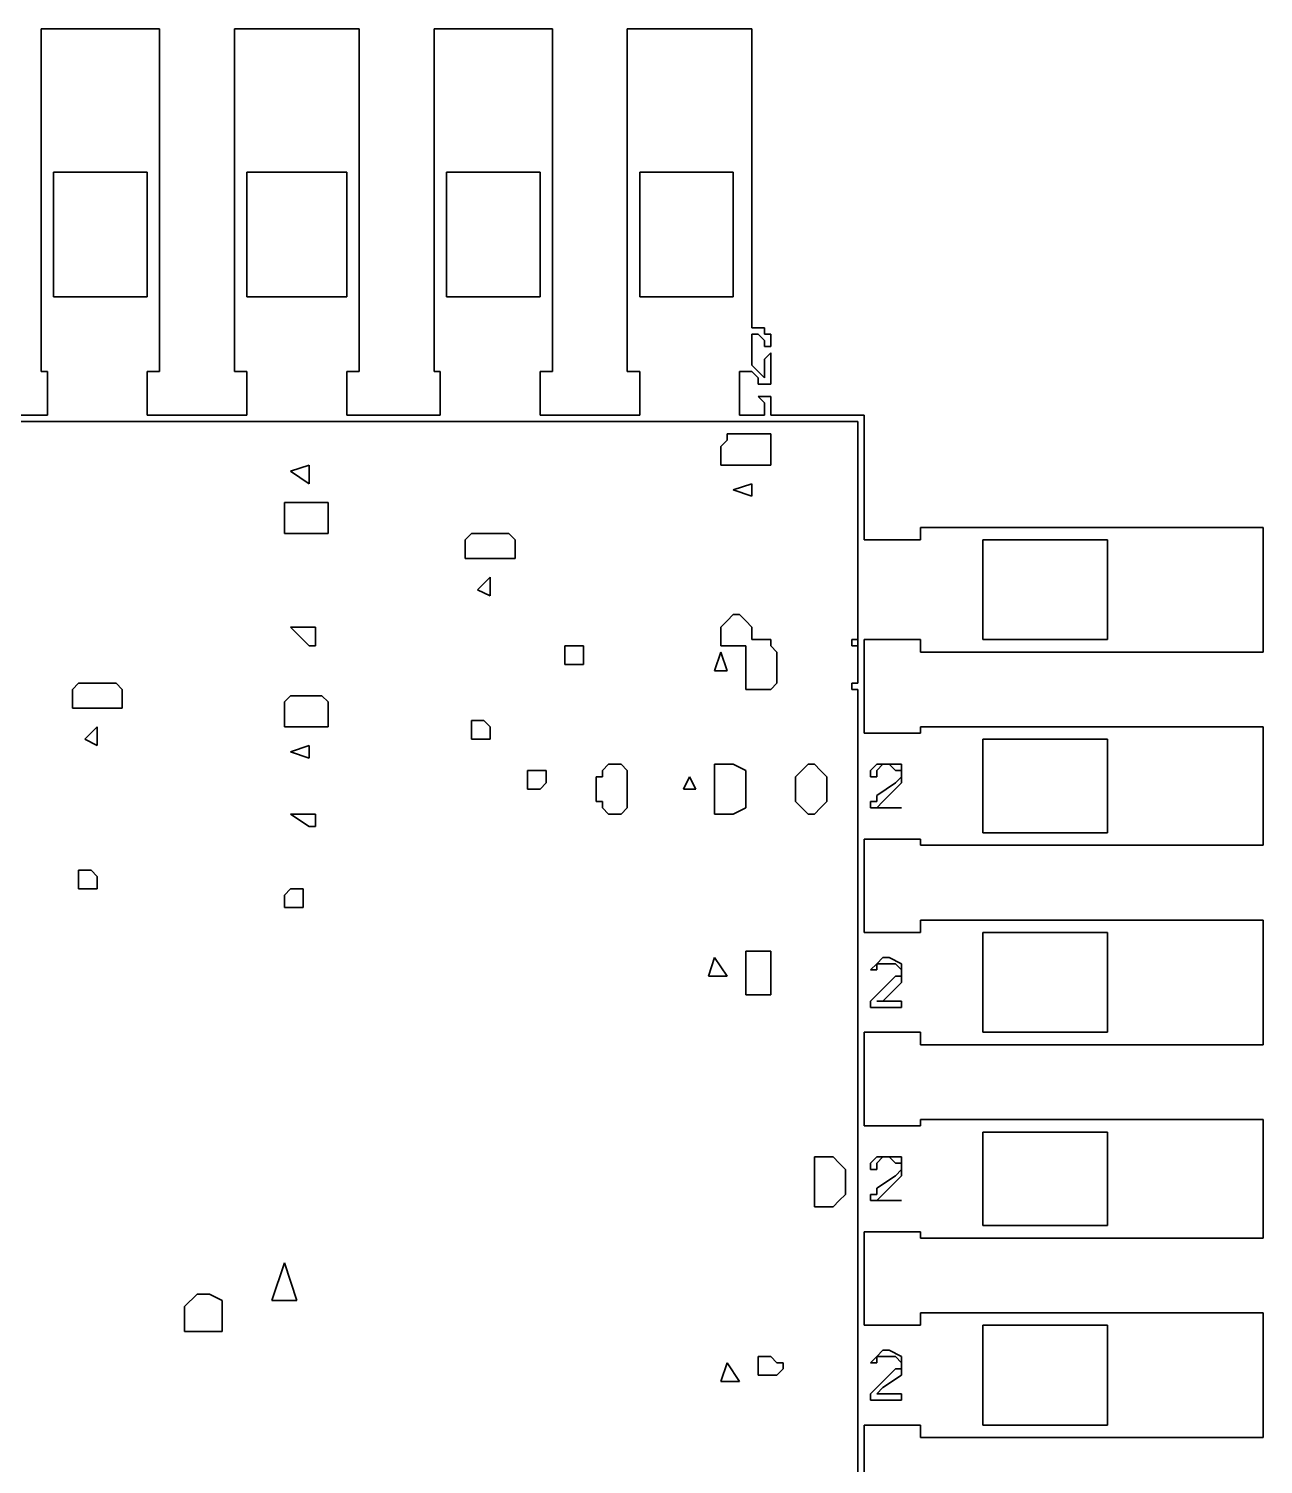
# Model space of a CAD drawing. Header units: millimetres. Extents: x 13 to 30, y -7 to 214.
# Drawn here: x 18.45 to 23.4, y -0.86 to 4.9 of the extents above; entities that cross this region are included whole.
import ezdxf

# ---------------------------------------------------------------- set-up
doc = ezdxf.new("R2010")
doc.units = ezdxf.units.MM
doc.layers.add('Pen 3', color=96, linetype='CONTINUOUS', true_color=0x008000)

msp = doc.modelspace()

# ---------------------------------------------------------------- linework, layer by layer
at = {"layer": 'Pen 3', "color": 96, "lineweight": 35, "true_color": 0x008000}
for p, q in [((18.5, 3.525), (18.5, 4.9)), ((18.5, 4.9), (18.975, 4.9)), ((18.975, 4.9), (18.975, 3.525)), ((19.275, 3.525), (19.275, 4.9)), ((19.275, 4.9), (19.775, 4.9)), ((19.775, 4.9), (19.775, 3.525)), ((20.075, 3.525), (20.075, 4.9)), ((20.075, 4.9), (20.55, 4.9)), ((20.55, 4.9), (20.55, 3.525)), ((20.85, 3.525), (20.85, 4.9)), ((20.85, 4.9), (21.35, 4.9)), ((21.35, 4.9), (21.35, 3.7)), ((18.925, 4.325), (18.55, 4.325)), ((18.55, 4.325), (18.55, 3.825)), ((18.925, 3.825), (18.925, 4.325)), ((19.725, 4.325), (19.325, 4.325)), ((19.325, 4.325), (19.325, 3.825)), ((19.725, 3.825), (19.725, 4.325)), ((20.5, 4.325), (20.125, 4.325)), ((20.125, 4.325), (20.125, 3.825)), ((20.5, 3.825), (20.5, 4.325)), ((21.275, 4.325), (20.9, 4.325)), ((20.9, 4.325), (20.9, 3.825)), ((21.275, 3.825), (21.275, 4.325)), ((18.55, 3.825), (18.925, 3.825)), ((19.325, 3.825), (19.725, 3.825)), ((20.125, 3.825), (20.5, 3.825)), ((20.9, 3.825), (21.275, 3.825)), ((21.35, 3.7), (21.4, 3.7)), ((21.4, 3.7), (21.4, 3.675)), ((21.375, 3.675), (21.35, 3.675)), ((21.35, 3.675), (21.35, 3.55)), ((21.4, 3.65), (21.375, 3.675)), ((21.4, 3.675), (21.4, 3.675)), ((21.4, 3.675), (21.425, 3.675)), ((21.4, 3.625), (21.4, 3.65)), ((21.425, 3.675), (21.425, 3.675)), ((21.425, 3.675), (21.425, 3.675)), ((21.425, 3.675), (21.425, 3.65)), ((21.425, 3.65), (21.425, 3.625)), ((21.425, 3.625), (21.4, 3.625)), ((21.4, 3.575), (21.425, 3.6)), ((21.4, 3.5), (21.4, 3.575)), ((21.425, 3.625), (21.425, 3.625)), ((21.425, 3.6), (21.425, 3.6)), ((21.425, 3.6), (21.425, 3.575)), ((21.425, 3.575), (21.425, 3.475)), ((18.525, 3.525), (18.5, 3.525)), ((18.525, 3.35), (18.525, 3.525)), ((18.975, 3.525), (18.925, 3.525)), ((18.925, 3.525), (18.925, 3.35)), ((19.325, 3.525), (19.275, 3.525)), ((19.325, 3.35), (19.325, 3.525)), ((19.775, 3.525), (19.725, 3.525)), ((19.725, 3.525), (19.725, 3.35)), ((20.1, 3.525), (20.075, 3.525)), ((20.1, 3.35), (20.1, 3.525)), ((20.55, 3.525), (20.5, 3.525)), ((20.5, 3.525), (20.5, 3.35)), ((20.9, 3.525), (20.85, 3.525)), ((20.9, 3.35), (20.9, 3.525)), ((21.35, 3.525), (21.3, 3.525)), ((21.3, 3.525), (21.3, 3.35)), ((21.35, 3.55), (21.4, 3.5)), ((21.375, 3.5), (21.35, 3.525)), ((21.35, 3.525), (21.35, 3.525)), ((21.375, 3.475), (21.375, 3.5)), ((21.4, 3.475), (21.375, 3.475)), ((21.375, 3.475), (21.375, 3.475)), ((21.4, 3.5), (21.4, 3.5)), ((21.4, 3.5), (21.4, 3.5)), ((21.425, 3.475), (21.4, 3.475)), ((21.4, 3.475), (21.4, 3.475)), ((21.4, 3.475), (21.4, 3.475)), ((21.425, 3.475), (21.425, 3.475)), ((21.425, 3.475), (21.425, 3.475)), ((21.425, 3.475), (21.425, 3.475)), ((21.425, 3.475), (21.425, 3.475)), ((21.425, 3.475), (21.425, 3.475)), ((21.425, 3.475), (21.425, 3.475)), ((21.4, 3.4), (21.375, 3.425)), ((21.375, 3.425), (21.375, 3.425)), ((21.375, 3.425), (21.375, 3.425)), ((21.375, 3.425), (21.4, 3.425)), ((21.4, 3.425), (21.425, 3.425)), ((21.4, 3.375), (21.4, 3.4)), ((21.425, 3.425), (21.425, 3.425)), ((21.425, 3.425), (21.425, 3.425)), ((21.425, 3.425), (21.425, 3.4)), ((21.425, 3.4), (21.425, 3.4)), ((21.425, 3.4), (21.425, 3.4)), ((21.425, 3.4), (21.425, 3.375)), ((18.15, 3.35), (18.525, 3.35)), ((18.925, 3.35), (19.325, 3.35)), ((19.725, 3.35), (20.1, 3.35)), ((20.5, 3.35), (20.9, 3.35)), ((21.3, 3.35), (21.4, 3.35)), ((21.4, 3.35), (21.4, 3.375)), ((21.4, 3.375), (21.4, 3.375)), ((21.4, 3.35), (21.4, 3.35)), ((21.425, 3.375), (21.425, 3.375)), ((21.425, 3.375), (21.425, 3.35)), ((21.425, 3.35), (21.425, 3.35)), ((21.425, 3.35), (21.775, 3.35)), ((21.775, 3.35), (21.775, 3.35)), ((21.775, 3.35), (21.775, 3.35)), ((21.775, 3.35), (21.8, 3.35)), ((21.8, 3.35), (21.8, 3.35)), ((21.8, 3.35), (21.8, 3.35)), ((21.8, 3.35), (21.8, 3.35)), ((21.8, 3.35), (21.8, 2.85)), ((21.25, 3.325), (18, 3.325)), ((21.275, 3.325), (21.25, 3.325)), ((21.25, 3.325), (21.25, 3.325)), ((21.25, 3.325), (21.25, 3.325)), ((21.4, 3.325), (21.275, 3.325)), ((21.275, 3.325), (21.275, 3.325)), ((21.275, 3.325), (21.275, 3.325)), ((21.425, 3.325), (21.4, 3.325)), ((21.4, 3.325), (21.4, 3.325)), ((21.4, 3.325), (21.4, 3.325)), ((21.775, 3.325), (21.425, 3.325)), ((21.425, 3.325), (21.425, 3.325)), ((21.425, 3.325), (21.425, 3.325)), ((21.775, 2.425), (21.775, 3.325)), ((21.225, 3.225), (21.25, 3.25)), ((21.225, 3.175), (21.225, 3.225)), ((21.225, 3.225), (21.225, 3.225)), ((21.225, 3.225), (21.225, 3.225)), ((21.25, 3.25), (21.25, 3.275)), ((21.25, 3.275), (21.25, 3.275)), ((21.25, 3.275), (21.275, 3.275)), ((21.275, 3.275), (21.275, 3.275)), ((21.275, 3.275), (21.275, 3.275)), ((21.275, 3.275), (21.4, 3.275)), ((21.4, 3.275), (21.4, 3.275)), ((21.4, 3.275), (21.4, 3.275)), ((21.4, 3.275), (21.425, 3.275)), ((21.425, 3.275), (21.425, 3.275)), ((21.425, 3.275), (21.425, 3.25)), ((21.425, 3.25), (21.425, 3.225)), ((21.425, 3.225), (21.425, 3.225)), ((21.425, 3.225), (21.425, 3.225)), ((21.425, 3.225), (21.425, 3.175)), ((21.225, 3.15), (21.225, 3.175)), ((21.225, 3.175), (21.225, 3.175)), ((21.425, 3.175), (21.425, 3.175)), ((21.425, 3.175), (21.425, 3.15)), ((19.575, 3.15), (19.5, 3.125)), ((19.5, 3.125), (19.575, 3.075)), ((19.575, 3.075), (19.575, 3.15)), ((21.25, 3.15), (21.225, 3.15)), ((21.425, 3.15), (21.25, 3.15)), ((21.25, 3.15), (21.25, 3.15)), ((21.25, 3.15), (21.25, 3.15)), ((21.25, 3.15), (21.25, 3.15)), ((21.425, 3.15), (21.425, 3.15)), ((21.425, 3.15), (21.425, 3.15)), ((21.425, 3.15), (21.425, 3.15)), ((21.425, 3.15), (21.425, 3.15)), ((21.35, 3.075), (21.275, 3.05)), ((21.35, 3.025), (21.35, 3.075)), ((19.475, 2.975), (19.475, 3)), ((19.475, 3), (19.475, 3)), ((19.475, 3), (19.5, 3)), ((19.5, 3), (19.5, 3)), ((19.5, 3), (19.5, 3)), ((19.5, 3), (19.625, 3)), ((19.625, 3), (19.625, 3)), ((19.625, 3), (19.625, 3)), ((19.625, 3), (19.65, 3)), ((19.65, 3), (19.65, 3)), ((19.65, 3), (19.65, 2.975)), ((21.275, 3.05), (21.35, 3.025)), ((19.475, 2.95), (19.475, 2.975)), ((19.475, 2.9), (19.475, 2.95)), ((19.475, 2.95), (19.475, 2.95)), ((19.475, 2.95), (19.475, 2.95)), ((19.65, 2.975), (19.65, 2.95)), ((19.65, 2.95), (19.65, 2.95)), ((19.65, 2.95), (19.65, 2.95)), ((19.65, 2.95), (19.65, 2.9)), ((19.475, 2.875), (19.475, 2.9)), ((19.475, 2.9), (19.475, 2.9)), ((19.65, 2.9), (19.65, 2.9)), ((19.65, 2.9), (19.65, 2.875)), ((22.025, 2.85), (22.025, 2.9)), ((22.025, 2.9), (23.4, 2.9)), ((23.4, 2.9), (23.4, 2.4)), ((19.65, 2.875), (19.475, 2.875)), ((19.475, 2.875), (19.475, 2.875)), ((19.475, 2.875), (19.475, 2.875)), ((19.475, 2.875), (19.475, 2.875)), ((19.475, 2.875), (19.475, 2.875)), ((19.65, 2.875), (19.65, 2.875)), ((19.65, 2.875), (19.65, 2.875)), ((19.65, 2.875), (19.65, 2.875)), ((19.65, 2.875), (19.65, 2.875)), ((20.2, 2.85), (20.225, 2.875)), ((20.2, 2.775), (20.2, 2.85)), ((20.2, 2.85), (20.2, 2.85)), ((20.2, 2.85), (20.2, 2.85)), ((20.225, 2.875), (20.225, 2.875)), ((20.225, 2.875), (20.225, 2.875)), ((20.225, 2.875), (20.25, 2.875)), ((20.25, 2.875), (20.25, 2.875)), ((20.25, 2.875), (20.25, 2.875)), ((20.25, 2.875), (20.35, 2.875)), ((20.35, 2.875), (20.35, 2.875)), ((20.35, 2.875), (20.35, 2.875)), ((20.35, 2.875), (20.375, 2.875)), ((20.375, 2.875), (20.375, 2.875)), ((20.375, 2.875), (20.375, 2.875)), ((20.375, 2.875), (20.4, 2.85)), ((20.4, 2.85), (20.4, 2.85)), ((20.4, 2.85), (20.4, 2.85)), ((20.4, 2.85), (20.4, 2.775)), ((21.8, 2.85), (22.025, 2.85)), ((22.275, 2.85), (22.275, 2.45)), ((22.775, 2.85), (22.275, 2.85)), ((22.775, 2.45), (22.775, 2.85)), ((20.375, 2.775), (20.2, 2.775)), ((20.2, 2.775), (20.2, 2.775)), ((20.2, 2.775), (20.2, 2.775)), ((20.2, 2.775), (20.2, 2.775)), ((20.2, 2.775), (20.2, 2.775)), ((20.2, 2.775), (20.2, 2.775)), ((20.2, 2.775), (20.2, 2.775)), ((20.4, 2.775), (20.375, 2.775)), ((20.4, 2.775), (20.4, 2.775)), ((20.4, 2.775), (20.4, 2.775)), ((20.4, 2.775), (20.4, 2.775)), ((20.4, 2.775), (20.4, 2.775)), ((20.4, 2.775), (20.4, 2.775)), ((20.3, 2.7), (20.25, 2.65)), ((20.25, 2.65), (20.3, 2.625)), ((20.3, 2.625), (20.3, 2.7)), ((21.25, 2.525), (21.275, 2.55)), ((21.275, 2.55), (21.275, 2.55)), ((21.275, 2.55), (21.275, 2.55)), ((21.275, 2.55), (21.3, 2.55)), ((21.3, 2.55), (21.3, 2.55)), ((21.3, 2.55), (21.3, 2.55)), ((21.3, 2.55), (21.325, 2.525)), ((19.6, 2.5), (19.5, 2.5)), ((19.5, 2.5), (19.575, 2.425)), ((19.6, 2.425), (19.6, 2.5)), ((21.225, 2.5), (21.25, 2.525)), ((21.225, 2.425), (21.225, 2.5)), ((21.225, 2.5), (21.225, 2.5)), ((21.225, 2.5), (21.225, 2.5)), ((21.25, 2.525), (21.25, 2.525)), ((21.25, 2.525), (21.25, 2.525)), ((21.325, 2.525), (21.325, 2.525)), ((21.325, 2.525), (21.325, 2.525)), ((21.325, 2.525), (21.35, 2.5)), ((21.35, 2.5), (21.35, 2.5)), ((21.35, 2.5), (21.35, 2.5)), ((21.35, 2.5), (21.35, 2.45)), ((19.575, 2.425), (19.6, 2.425)), ((20.65, 2.425), (20.6, 2.425)), ((20.6, 2.425), (20.6, 2.35)), ((20.675, 2.425), (20.65, 2.425)), ((20.675, 2.4), (20.675, 2.425)), ((21.25, 2.425), (21.225, 2.425)), ((21.225, 2.425), (21.225, 2.425)), ((21.225, 2.425), (21.225, 2.425)), ((21.325, 2.425), (21.25, 2.425)), ((21.25, 2.425), (21.25, 2.425)), ((21.25, 2.425), (21.25, 2.425)), ((21.25, 2.425), (21.25, 2.425)), ((21.325, 2.25), (21.325, 2.425)), ((21.35, 2.45), (21.4, 2.45)), ((21.4, 2.45), (21.4, 2.45)), ((21.4, 2.45), (21.4, 2.45)), ((21.4, 2.45), (21.4, 2.45)), ((21.4, 2.45), (21.425, 2.45)), ((21.425, 2.45), (21.425, 2.425)), ((21.425, 2.425), (21.425, 2.425)), ((21.425, 2.425), (21.45, 2.4)), ((21.75, 2.425), (21.75, 2.45)), ((21.75, 2.45), (21.775, 2.45)), ((21.775, 2.425), (21.75, 2.425)), ((21.75, 2.425), (21.75, 2.425)), ((21.775, 2.45), (21.775, 2.425)), ((21.775, 2.275), (21.775, 2.425)), ((22.025, 2.45), (21.8, 2.45)), ((21.8, 2.45), (21.8, 2.425)), ((21.8, 2.425), (21.8, 2.425)), ((21.8, 2.425), (21.8, 2.425)), ((21.8, 2.425), (21.8, 2.4)), ((22.025, 2.4), (22.025, 2.45)), ((22.275, 2.45), (22.775, 2.45)), ((20.675, 2.375), (20.675, 2.4)), ((20.675, 2.35), (20.675, 2.375)), ((21.225, 2.4), (21.2, 2.325)), ((21.25, 2.325), (21.225, 2.4)), ((21.45, 2.4), (21.45, 2.4)), ((21.45, 2.4), (21.45, 2.4)), ((21.45, 2.4), (21.45, 2.3)), ((21.8, 2.4), (21.8, 2.4)), ((21.8, 2.4), (21.8, 2.4)), ((21.8, 2.4), (21.8, 2.3)), ((23.4, 2.4), (22.025, 2.4)), ((20.6, 2.35), (20.65, 2.35)), ((20.65, 2.35), (20.675, 2.35)), ((21.2, 2.325), (21.25, 2.325)), ((18.625, 2.25), (18.65, 2.275)), ((18.625, 2.175), (18.625, 2.25)), ((18.625, 2.25), (18.625, 2.25)), ((18.625, 2.25), (18.625, 2.25)), ((18.65, 2.275), (18.65, 2.275)), ((18.65, 2.275), (18.65, 2.275)), ((18.65, 2.275), (18.675, 2.275)), ((18.675, 2.275), (18.675, 2.275)), ((18.675, 2.275), (18.675, 2.275)), ((18.675, 2.275), (18.775, 2.275)), ((18.775, 2.275), (18.775, 2.275)), ((18.775, 2.275), (18.775, 2.275)), ((18.775, 2.275), (18.8, 2.275)), ((18.8, 2.275), (18.8, 2.275)), ((18.8, 2.275), (18.8, 2.275)), ((18.8, 2.275), (18.825, 2.25)), ((18.825, 2.25), (18.825, 2.25)), ((18.825, 2.25), (18.825, 2.25)), ((18.825, 2.25), (18.825, 2.175)), ((21.4, 2.25), (21.325, 2.25)), ((21.325, 2.25), (21.325, 2.25)), ((21.325, 2.25), (21.325, 2.25)), ((21.325, 2.25), (21.325, 2.25)), ((21.325, 2.25), (21.325, 2.25)), ((21.325, 2.25), (21.325, 2.25)), ((21.325, 2.25), (21.325, 2.25)), ((21.425, 2.25), (21.4, 2.25)), ((21.4, 2.25), (21.4, 2.25)), ((21.4, 2.25), (21.4, 2.25)), ((21.45, 2.275), (21.425, 2.25)), ((21.425, 2.25), (21.425, 2.25)), ((21.425, 2.25), (21.425, 2.25)), ((21.45, 2.3), (21.45, 2.275)), ((21.45, 2.275), (21.45, 2.275)), ((21.75, 2.25), (21.75, 2.275)), ((21.75, 2.275), (21.775, 2.275)), ((21.775, 2.25), (21.75, 2.25)), ((21.75, 2.25), (21.75, 2.25)), ((21.775, 2.275), (21.775, 2.275)), ((21.775, -2.525), (21.775, 2.25)), ((21.775, 2.25), (21.775, 2.25)), ((21.8, 2.3), (21.8, 2.275)), ((21.8, 2.275), (21.8, 2.275)), ((21.8, 2.275), (21.8, 2.25)), ((21.8, 2.25), (21.8, 2.25)), ((21.8, 2.25), (21.8, 2.25)), ((21.8, 2.25), (21.8, 2.075)), ((19.475, 2.2), (19.5, 2.225)), ((19.475, 2.175), (19.475, 2.2)), ((19.475, 2.2), (19.475, 2.2)), ((19.475, 2.2), (19.475, 2.2)), ((19.5, 2.225), (19.5, 2.225)), ((19.5, 2.225), (19.5, 2.225)), ((19.5, 2.225), (19.625, 2.225)), ((19.625, 2.225), (19.625, 2.225)), ((19.625, 2.225), (19.625, 2.225)), ((19.625, 2.225), (19.65, 2.2)), ((19.65, 2.2), (19.65, 2.2)), ((19.65, 2.2), (19.65, 2.2)), ((19.65, 2.2), (19.65, 2.175)), ((18.8, 2.175), (18.625, 2.175)), ((18.625, 2.175), (18.625, 2.175)), ((18.625, 2.175), (18.625, 2.175)), ((18.625, 2.175), (18.625, 2.175)), ((18.625, 2.175), (18.625, 2.175)), ((18.625, 2.175), (18.625, 2.175)), ((18.625, 2.175), (18.625, 2.175)), ((18.825, 2.175), (18.8, 2.175)), ((18.825, 2.175), (18.825, 2.175)), ((18.825, 2.175), (18.825, 2.175)), ((18.825, 2.175), (18.825, 2.175)), ((18.825, 2.175), (18.825, 2.175)), ((18.825, 2.175), (18.825, 2.175)), ((19.475, 2.1), (19.475, 2.175)), ((19.475, 2.175), (19.475, 2.175)), ((19.475, 2.175), (19.475, 2.175)), ((19.65, 2.175), (19.65, 2.175)), ((19.65, 2.175), (19.65, 2.175)), ((19.65, 2.175), (19.65, 2.1)), ((18.725, 2.1), (18.675, 2.05)), ((18.725, 2.025), (18.725, 2.1)), ((19.65, 2.1), (19.475, 2.1)), ((19.475, 2.1), (19.475, 2.1)), ((19.475, 2.1), (19.475, 2.1)), ((19.475, 2.1), (19.475, 2.1)), ((19.475, 2.1), (19.475, 2.1)), ((19.475, 2.1), (19.475, 2.1)), ((19.475, 2.1), (19.475, 2.1)), ((19.65, 2.1), (19.65, 2.1)), ((19.65, 2.1), (19.65, 2.1)), ((19.65, 2.1), (19.65, 2.1)), ((19.65, 2.1), (19.65, 2.1)), ((19.65, 2.1), (19.65, 2.1)), ((19.65, 2.1), (19.65, 2.1)), ((20.25, 2.125), (20.225, 2.125)), ((20.225, 2.125), (20.225, 2.1)), ((20.225, 2.1), (20.225, 2.05)), ((20.275, 2.125), (20.25, 2.125)), ((20.3, 2.1), (20.275, 2.125)), ((20.275, 2.125), (20.275, 2.125)), ((20.3, 2.05), (20.3, 2.1)), ((21.8, 2.075), (22.025, 2.075)), ((22.025, 2.075), (22.025, 2.1)), ((22.025, 2.1), (23.4, 2.1)), ((23.4, 2.1), (23.4, 1.625)), ((18.675, 2.05), (18.725, 2.025)), ((19.575, 2.025), (19.5, 2)), ((19.575, 1.975), (19.575, 2.025)), ((20.225, 2.05), (20.3, 2.05)), ((22.775, 2.05), (22.275, 2.05)), ((22.275, 2.05), (22.275, 1.675)), ((22.775, 1.675), (22.775, 2.05)), ((19.5, 2), (19.575, 1.975)), ((20.5, 1.925), (20.45, 1.925)), ((20.45, 1.925), (20.45, 1.85)), ((20.525, 1.925), (20.5, 1.925)), ((20.525, 1.9), (20.525, 1.925)), ((20.525, 1.875), (20.525, 1.9)), ((20.725, 1.8), (20.725, 1.9)), ((20.725, 1.9), (20.75, 1.9)), ((20.75, 1.925), (20.775, 1.95)), ((20.75, 1.9), (20.75, 1.925)), ((20.75, 1.925), (20.75, 1.925)), ((20.75, 1.925), (20.75, 1.925)), ((20.75, 1.9), (20.75, 1.9)), ((20.775, 1.95), (20.775, 1.95)), ((20.775, 1.95), (20.775, 1.95)), ((20.775, 1.95), (20.8, 1.95)), ((20.8, 1.95), (20.825, 1.95)), ((20.825, 1.95), (20.825, 1.95)), ((20.825, 1.95), (20.85, 1.925)), ((20.85, 1.925), (20.85, 1.925)), ((20.85, 1.925), (20.85, 1.925)), ((20.85, 1.925), (20.85, 1.9)), ((20.85, 1.9), (20.85, 1.8)), ((20.85, 1.9), (20.85, 1.9)), ((20.85, 1.9), (20.85, 1.9)), ((21.1, 1.9), (21.075, 1.85)), ((21.125, 1.85), (21.1, 1.9)), ((21.2, 1.775), (21.2, 1.95)), ((21.2, 1.95), (21.2, 1.95)), ((21.2, 1.95), (21.2, 1.95)), ((21.2, 1.95), (21.2, 1.95)), ((21.2, 1.95), (21.225, 1.95)), ((21.225, 1.95), (21.225, 1.95)), ((21.225, 1.95), (21.225, 1.95)), ((21.225, 1.95), (21.275, 1.95)), ((21.275, 1.95), (21.275, 1.95)), ((21.275, 1.95), (21.275, 1.95)), ((21.275, 1.95), (21.325, 1.925)), ((21.325, 1.925), (21.325, 1.925)), ((21.325, 1.925), (21.325, 1.925)), ((21.325, 1.925), (21.325, 1.9)), ((21.325, 1.9), (21.325, 1.9)), ((21.325, 1.9), (21.325, 1.9)), ((21.325, 1.9), (21.325, 1.8)), ((21.525, 1.9), (21.55, 1.925)), ((21.525, 1.8), (21.525, 1.9)), ((21.525, 1.9), (21.525, 1.9)), ((21.525, 1.9), (21.525, 1.9)), ((21.55, 1.925), (21.575, 1.95)), ((21.55, 1.925), (21.55, 1.925)), ((21.55, 1.925), (21.55, 1.925)), ((21.575, 1.95), (21.575, 1.95)), ((21.575, 1.95), (21.575, 1.95)), ((21.575, 1.95), (21.6, 1.95)), ((21.6, 1.95), (21.6, 1.95)), ((21.6, 1.95), (21.6, 1.95)), ((21.6, 1.95), (21.625, 1.925)), ((21.625, 1.925), (21.625, 1.925)), ((21.625, 1.925), (21.625, 1.925)), ((21.625, 1.925), (21.65, 1.9)), ((21.65, 1.9), (21.65, 1.9)), ((21.65, 1.9), (21.65, 1.9)), ((21.65, 1.9), (21.65, 1.8)), ((21.825, 1.925), (21.85, 1.95)), ((21.825, 1.9), (21.825, 1.925)), ((21.85, 1.9), (21.825, 1.9)), ((21.875, 1.95), (21.85, 1.925)), ((21.85, 1.95), (21.85, 1.95)), ((21.85, 1.95), (21.85, 1.95)), ((21.85, 1.95), (21.875, 1.95)), ((21.85, 1.925), (21.85, 1.9)), ((21.85, 1.9), (21.85, 1.9)), ((21.9, 1.95), (21.875, 1.95)), ((21.875, 1.95), (21.875, 1.95)), ((21.875, 1.95), (21.875, 1.95)), ((21.875, 1.95), (21.9, 1.95)), ((21.925, 1.925), (21.9, 1.95)), ((21.9, 1.95), (21.9, 1.95)), ((21.9, 1.95), (21.9, 1.95)), ((21.9, 1.95), (21.95, 1.95)), ((21.95, 1.925), (21.925, 1.925)), ((21.925, 1.875), (21.95, 1.9)), ((21.95, 1.95), (21.95, 1.95)), ((21.95, 1.95), (21.95, 1.95)), ((21.95, 1.95), (21.95, 1.925)), ((21.95, 1.9), (21.95, 1.925)), ((21.95, 1.925), (21.95, 1.925)), ((21.95, 1.925), (21.95, 1.925)), ((21.95, 1.925), (21.95, 1.9)), ((21.95, 1.9), (21.95, 1.9)), ((21.95, 1.9), (21.95, 1.9)), ((21.95, 1.9), (21.95, 1.875)), ((20.45, 1.85), (20.5, 1.85)), ((20.5, 1.85), (20.525, 1.875)), ((20.525, 1.875), (20.525, 1.875)), ((21.075, 1.85), (21.125, 1.85)), ((21.85, 1.825), (21.925, 1.875)), ((21.95, 1.875), (21.875, 1.8)), ((21.95, 1.875), (21.95, 1.875)), ((21.95, 1.875), (21.95, 1.875)), ((20.75, 1.8), (20.725, 1.8)), ((20.75, 1.775), (20.75, 1.8)), ((20.75, 1.8), (20.75, 1.8)), ((20.85, 1.8), (20.85, 1.8)), ((20.85, 1.8), (20.85, 1.8)), ((20.85, 1.8), (20.85, 1.775)), ((21.325, 1.8), (21.325, 1.8)), ((21.325, 1.8), (21.325, 1.8)), ((21.325, 1.8), (21.325, 1.775)), ((21.55, 1.775), (21.525, 1.8)), ((21.525, 1.8), (21.525, 1.8)), ((21.525, 1.8), (21.525, 1.8)), ((21.65, 1.8), (21.625, 1.775)), ((21.65, 1.8), (21.65, 1.8)), ((21.65, 1.8), (21.65, 1.8)), ((21.825, 1.775), (21.825, 1.8)), ((21.825, 1.8), (21.85, 1.8)), ((21.85, 1.8), (21.85, 1.825)), ((21.85, 1.8), (21.85, 1.8)), ((21.875, 1.8), (21.85, 1.775)), ((19.6, 1.75), (19.5, 1.75)), ((19.5, 1.75), (19.575, 1.7)), ((19.6, 1.7), (19.6, 1.75)), ((20.775, 1.75), (20.75, 1.775)), ((20.75, 1.775), (20.75, 1.775)), ((20.75, 1.775), (20.75, 1.775)), ((20.8, 1.75), (20.775, 1.75)), ((20.775, 1.75), (20.775, 1.75)), ((20.775, 1.75), (20.775, 1.75)), ((20.825, 1.75), (20.8, 1.75)), ((20.85, 1.775), (20.825, 1.75)), ((20.825, 1.75), (20.825, 1.75)), ((20.85, 1.775), (20.85, 1.775)), ((20.85, 1.775), (20.85, 1.775)), ((21.2, 1.75), (21.2, 1.775)), ((21.225, 1.75), (21.2, 1.75)), ((21.2, 1.75), (21.2, 1.75)), ((21.2, 1.75), (21.2, 1.75)), ((21.275, 1.75), (21.225, 1.75)), ((21.225, 1.75), (21.225, 1.75)), ((21.225, 1.75), (21.225, 1.75)), ((21.325, 1.775), (21.275, 1.75)), ((21.275, 1.75), (21.275, 1.75)), ((21.275, 1.75), (21.275, 1.75)), ((21.325, 1.775), (21.325, 1.775)), ((21.325, 1.775), (21.325, 1.775)), ((21.575, 1.75), (21.55, 1.775)), ((21.55, 1.775), (21.55, 1.775)), ((21.55, 1.775), (21.55, 1.775)), ((21.6, 1.75), (21.575, 1.75)), ((21.575, 1.75), (21.575, 1.75)), ((21.575, 1.75), (21.575, 1.75)), ((21.625, 1.775), (21.6, 1.75)), ((21.6, 1.75), (21.6, 1.75)), ((21.6, 1.75), (21.6, 1.75)), ((21.625, 1.775), (21.625, 1.775)), ((21.625, 1.775), (21.625, 1.775)), ((21.85, 1.775), (21.825, 1.775)), ((21.825, 1.775), (21.825, 1.775)), ((21.825, 1.775), (21.825, 1.775)), ((21.825, 1.775), (21.825, 1.775)), ((21.825, 1.775), (21.825, 1.775)), ((21.825, 1.775), (21.825, 1.775)), ((21.95, 1.775), (21.85, 1.775)), ((21.85, 1.775), (21.85, 1.775)), ((21.85, 1.775), (21.85, 1.775)), ((21.85, 1.775), (21.95, 1.775)), ((21.95, 1.775), (21.95, 1.775)), ((21.95, 1.775), (21.95, 1.775)), ((21.95, 1.775), (21.95, 1.775)), ((19.575, 1.7), (19.6, 1.7)), ((22.275, 1.675), (22.775, 1.675)), ((22.025, 1.65), (21.8, 1.65)), ((21.8, 1.65), (21.8, 1.275)), ((22.025, 1.625), (22.025, 1.65)), ((23.4, 1.625), (22.025, 1.625)), ((18.675, 1.525), (18.65, 1.525)), ((18.65, 1.525), (18.65, 1.5)), ((18.65, 1.5), (18.65, 1.45)), ((18.7, 1.525), (18.675, 1.525)), ((18.725, 1.5), (18.7, 1.525)), ((18.7, 1.525), (18.7, 1.525)), ((18.725, 1.45), (18.725, 1.5)), ((18.65, 1.45), (18.725, 1.45)), ((19.5, 1.45), (19.475, 1.425)), ((19.525, 1.45), (19.5, 1.45)), ((19.5, 1.45), (19.5, 1.45)), ((19.55, 1.45), (19.525, 1.45)), ((19.55, 1.425), (19.55, 1.45)), ((19.475, 1.425), (19.475, 1.375)), ((19.55, 1.375), (19.55, 1.425)), ((19.475, 1.375), (19.55, 1.375)), ((22.025, 1.275), (22.025, 1.325)), ((22.025, 1.325), (23.4, 1.325)), ((23.4, 1.325), (23.4, 0.825)), ((21.8, 1.275), (22.025, 1.275)), ((22.775, 1.275), (22.275, 1.275)), ((22.275, 1.275), (22.275, 0.875)), ((22.775, 0.875), (22.775, 1.275)), ((21.2, 1.175), (21.175, 1.1)), ((21.25, 1.1), (21.2, 1.175)), ((21.325, 1.025), (21.325, 1.2)), ((21.325, 1.2), (21.325, 1.2)), ((21.325, 1.2), (21.325, 1.2)), ((21.325, 1.2), (21.325, 1.2)), ((21.325, 1.2), (21.325, 1.2)), ((21.325, 1.2), (21.325, 1.2)), ((21.325, 1.2), (21.325, 1.2)), ((21.325, 1.2), (21.4, 1.2)), ((21.4, 1.2), (21.4, 1.2)), ((21.4, 1.2), (21.4, 1.2)), ((21.4, 1.2), (21.425, 1.2)), ((21.425, 1.2), (21.425, 1.2)), ((21.425, 1.2), (21.425, 1.2)), ((21.425, 1.2), (21.425, 1.175)), ((21.425, 1.175), (21.425, 1.175)), ((21.425, 1.175), (21.425, 1.175)), ((21.425, 1.175), (21.425, 1.05)), ((21.85, 1.15), (21.875, 1.175)), ((21.875, 1.175), (21.875, 1.175)), ((21.875, 1.175), (21.875, 1.175)), ((21.875, 1.175), (21.9, 1.175)), ((21.9, 1.175), (21.9, 1.175)), ((21.9, 1.175), (21.9, 1.175)), ((21.9, 1.175), (21.95, 1.15)), ((21.175, 1.1), (21.25, 1.1)), ((21.825, 1.125), (21.85, 1.15)), ((21.85, 1.125), (21.825, 1.125)), ((21.825, 1.125), (21.825, 1.125)), ((21.875, 1.15), (21.85, 1.15)), ((21.85, 1.15), (21.85, 1.125)), ((21.85, 1.15), (21.85, 1.15)), ((21.85, 1.15), (21.85, 1.15)), ((21.85, 1.125), (21.85, 1.125)), ((21.85, 1.025), (21.925, 1.1)), ((21.9, 1.15), (21.875, 1.15)), ((21.925, 1.15), (21.9, 1.15)), ((21.95, 1.125), (21.925, 1.15)), ((21.925, 1.1), (21.95, 1.1)), ((21.95, 1.15), (21.95, 1.15)), ((21.95, 1.15), (21.95, 1.15)), ((21.95, 1.15), (21.95, 1.125)), ((21.95, 1.1), (21.95, 1.125)), ((21.95, 1.125), (21.95, 1.125)), ((21.95, 1.125), (21.95, 1.125)), ((21.95, 1.125), (21.95, 1.1)), ((21.95, 1.1), (21.95, 1.1)), ((21.95, 1.1), (21.95, 1.1)), ((21.95, 1.1), (21.95, 1.075)), ((21.425, 1.05), (21.425, 1.05)), ((21.425, 1.05), (21.425, 1.05)), ((21.425, 1.05), (21.425, 1.025)), ((21.95, 1.075), (21.875, 1)), ((21.95, 1.075), (21.95, 1.075)), ((21.95, 1.075), (21.95, 1.075)), ((21.4, 1.025), (21.325, 1.025)), ((21.325, 1.025), (21.325, 1.025)), ((21.325, 1.025), (21.325, 1.025)), ((21.325, 1.025), (21.325, 1.025)), ((21.325, 1.025), (21.325, 1.025)), ((21.325, 1.025), (21.325, 1.025)), ((21.325, 1.025), (21.325, 1.025)), ((21.425, 1.025), (21.4, 1.025)), ((21.4, 1.025), (21.4, 1.025)), ((21.4, 1.025), (21.4, 1.025)), ((21.425, 1.025), (21.425, 1.025)), ((21.425, 1.025), (21.425, 1.025)), ((21.825, 1), (21.85, 1.025)), ((21.825, 0.975), (21.825, 1)), ((21.825, 1), (21.825, 1)), ((21.825, 1), (21.825, 1)), ((21.85, 1.025), (21.85, 1.025)), ((21.85, 1.025), (21.85, 1.025)), ((21.875, 1), (21.85, 1)), ((21.85, 1), (21.95, 1)), ((21.95, 1), (21.95, 1)), ((21.95, 1), (21.95, 0.975)), ((21.825, 0.975), (21.825, 0.975)), ((21.825, 0.975), (21.825, 0.975)), ((21.825, 0.975), (21.825, 0.975)), ((21.85, 0.975), (21.825, 0.975)), ((21.95, 0.975), (21.85, 0.975)), ((21.85, 0.975), (21.85, 0.975)), ((21.85, 0.975), (21.85, 0.975)), ((21.95, 0.975), (21.95, 0.975)), ((22.025, 0.875), (21.8, 0.875)), ((21.8, 0.875), (21.8, 0.5)), ((22.025, 0.825), (22.025, 0.875)), ((22.275, 0.875), (22.775, 0.875)), ((23.4, 0.825), (22.025, 0.825)), ((22.025, 0.5), (22.025, 0.525)), ((22.025, 0.525), (23.4, 0.525)), ((23.4, 0.525), (23.4, 0.05)), ((21.8, 0.5), (22.025, 0.5)), ((22.775, 0.475), (22.275, 0.475)), ((22.275, 0.475), (22.275, 0.1)), ((22.775, 0.1), (22.775, 0.475)), ((21.6, 0.2), (21.6, 0.375)), ((21.6, 0.375), (21.6, 0.375)), ((21.6, 0.375), (21.6, 0.375)), ((21.6, 0.375), (21.6, 0.375)), ((21.6, 0.375), (21.6, 0.375)), ((21.6, 0.375), (21.6, 0.375)), ((21.6, 0.375), (21.6, 0.375)), ((21.6, 0.375), (21.675, 0.375)), ((21.675, 0.375), (21.675, 0.375)), ((21.675, 0.375), (21.675, 0.375)), ((21.675, 0.375), (21.7, 0.35)), ((21.7, 0.35), (21.7, 0.35)), ((21.7, 0.35), (21.7, 0.35)), ((21.7, 0.35), (21.725, 0.325)), ((21.825, 0.35), (21.85, 0.375)), ((21.825, 0.325), (21.825, 0.35)), ((21.875, 0.375), (21.85, 0.35)), ((21.85, 0.375), (21.85, 0.375)), ((21.85, 0.375), (21.85, 0.375)), ((21.85, 0.375), (21.875, 0.375)), ((21.85, 0.35), (21.85, 0.325)), ((21.9, 0.375), (21.875, 0.375)), ((21.875, 0.375), (21.875, 0.375)), ((21.875, 0.375), (21.875, 0.375)), ((21.875, 0.375), (21.9, 0.375)), ((21.925, 0.35), (21.9, 0.375)), ((21.9, 0.375), (21.9, 0.375)), ((21.9, 0.375), (21.9, 0.375)), ((21.9, 0.375), (21.95, 0.375)), ((21.95, 0.35), (21.925, 0.35)), ((21.95, 0.375), (21.95, 0.375)), ((21.95, 0.375), (21.95, 0.375)), ((21.95, 0.375), (21.95, 0.35)), ((21.95, 0.325), (21.95, 0.35)), ((21.95, 0.35), (21.95, 0.35)), ((21.95, 0.35), (21.95, 0.35)), ((21.95, 0.35), (21.95, 0.325)), ((21.725, 0.325), (21.725, 0.325)), ((21.725, 0.325), (21.725, 0.325)), ((21.725, 0.325), (21.725, 0.225)), ((21.85, 0.325), (21.825, 0.325)), ((21.85, 0.325), (21.85, 0.325)), ((21.85, 0.25), (21.925, 0.3)), ((21.95, 0.3), (21.875, 0.225)), ((21.925, 0.3), (21.95, 0.325)), ((21.95, 0.325), (21.95, 0.325)), ((21.95, 0.325), (21.95, 0.325)), ((21.95, 0.325), (21.95, 0.3)), ((21.95, 0.3), (21.95, 0.3)), ((21.95, 0.3), (21.95, 0.3)), ((21.85, 0.225), (21.85, 0.25)), ((21.6, 0.175), (21.6, 0.2)), ((21.675, 0.175), (21.6, 0.175)), ((21.6, 0.175), (21.6, 0.175)), ((21.6, 0.175), (21.6, 0.175)), ((21.6, 0.175), (21.6, 0.175)), ((21.6, 0.175), (21.6, 0.175)), ((21.6, 0.175), (21.6, 0.175)), ((21.7, 0.2), (21.675, 0.175)), ((21.675, 0.175), (21.675, 0.175)), ((21.675, 0.175), (21.675, 0.175)), ((21.725, 0.225), (21.7, 0.2)), ((21.7, 0.2), (21.7, 0.2)), ((21.7, 0.2), (21.7, 0.2)), ((21.725, 0.225), (21.725, 0.225)), ((21.725, 0.225), (21.725, 0.225)), ((21.825, 0.2), (21.825, 0.225)), ((21.825, 0.225), (21.85, 0.225)), ((21.85, 0.2), (21.825, 0.2)), ((21.825, 0.2), (21.825, 0.2)), ((21.825, 0.2), (21.825, 0.2)), ((21.825, 0.2), (21.825, 0.2)), ((21.825, 0.2), (21.825, 0.2)), ((21.825, 0.2), (21.825, 0.2)), ((21.85, 0.225), (21.85, 0.225)), ((21.875, 0.225), (21.85, 0.2)), ((21.95, 0.2), (21.85, 0.2)), ((21.85, 0.2), (21.85, 0.2)), ((21.85, 0.2), (21.85, 0.2)), ((21.85, 0.2), (21.95, 0.2)), ((21.95, 0.2), (21.95, 0.2)), ((21.95, 0.2), (21.95, 0.2)), ((21.95, 0.2), (21.95, 0.2)), ((22.025, 0.075), (21.8, 0.075)), ((21.8, 0.075), (21.8, -0.3)), ((22.025, 0.05), (22.025, 0.075)), ((22.275, 0.1), (22.775, 0.1)), ((23.4, 0.05), (22.025, 0.05)), ((19.475, -0.05), (19.425, -0.2)), ((19.525, -0.2), (19.475, -0.05)), ((19.125, -0.175), (19.075, -0.225)), ((19.075, -0.225), (19.075, -0.275)), ((19.175, -0.175), (19.125, -0.175)), ((19.225, -0.2), (19.175, -0.175)), ((19.225, -0.225), (19.225, -0.2)), ((19.225, -0.275), (19.225, -0.225)), ((19.425, -0.2), (19.525, -0.2)), ((19.075, -0.275), (19.075, -0.325)), ((19.225, -0.325), (19.225, -0.275)), ((22.025, -0.3), (22.025, -0.25)), ((22.025, -0.25), (23.4, -0.25)), ((23.4, -0.25), (23.4, -0.75)), ((19.075, -0.325), (19.125, -0.325)), ((19.125, -0.325), (19.175, -0.325)), ((19.175, -0.325), (19.225, -0.325)), ((21.8, -0.3), (22.025, -0.3)), ((22.275, -0.3), (22.275, -0.7)), ((22.775, -0.3), (22.275, -0.3)), ((22.775, -0.7), (22.775, -0.3)), ((21.85, -0.425), (21.875, -0.4)), ((21.875, -0.4), (21.875, -0.4)), ((21.875, -0.4), (21.875, -0.4)), ((21.875, -0.4), (21.9, -0.4)), ((21.9, -0.4), (21.9, -0.4)), ((21.9, -0.4), (21.9, -0.4)), ((21.9, -0.4), (21.95, -0.425)), ((21.25, -0.45), (21.225, -0.525)), ((21.3, -0.525), (21.25, -0.45)), ((21.425, -0.425), (21.375, -0.425)), ((21.375, -0.425), (21.375, -0.5)), ((21.45, -0.45), (21.425, -0.425)), ((21.475, -0.45), (21.45, -0.45)), ((21.475, -0.475), (21.475, -0.45)), ((21.825, -0.45), (21.85, -0.425)), ((21.825, -0.45), (21.825, -0.45)), ((21.85, -0.45), (21.825, -0.45)), ((21.85, -0.425), (21.85, -0.425)), ((21.85, -0.425), (21.85, -0.425)), ((21.875, -0.425), (21.85, -0.425)), ((21.85, -0.425), (21.85, -0.45)), ((21.85, -0.45), (21.85, -0.45)), ((21.9, -0.425), (21.875, -0.425)), ((21.925, -0.425), (21.9, -0.425)), ((21.95, -0.45), (21.925, -0.425)), ((21.95, -0.425), (21.95, -0.425)), ((21.95, -0.425), (21.95, -0.425)), ((21.95, -0.425), (21.95, -0.45)), ((21.95, -0.45), (21.95, -0.45)), ((21.95, -0.45), (21.95, -0.45)), ((21.95, -0.45), (21.95, -0.475)), ((21.95, -0.475), (21.95, -0.45)), ((21.375, -0.5), (21.425, -0.5)), ((21.425, -0.5), (21.45, -0.5)), ((21.45, -0.5), (21.475, -0.475)), ((21.85, -0.55), (21.925, -0.475)), ((21.95, -0.5), (21.875, -0.55)), ((21.925, -0.475), (21.95, -0.475)), ((21.95, -0.475), (21.95, -0.475)), ((21.95, -0.475), (21.95, -0.475)), ((21.95, -0.475), (21.95, -0.5)), ((21.95, -0.5), (21.95, -0.5)), ((21.95, -0.5), (21.95, -0.5)), ((21.225, -0.525), (21.3, -0.525)), ((21.825, -0.575), (21.85, -0.55)), ((21.825, -0.6), (21.825, -0.575)), ((21.825, -0.575), (21.825, -0.575)), ((21.825, -0.575), (21.825, -0.575)), ((21.875, -0.55), (21.85, -0.575)), ((21.85, -0.55), (21.85, -0.55)), ((21.85, -0.55), (21.85, -0.55)), ((21.85, -0.575), (21.95, -0.575)), ((21.95, -0.575), (21.95, -0.575)), ((21.95, -0.575), (21.95, -0.6)), ((21.85, -0.6), (21.825, -0.6)), ((21.825, -0.6), (21.825, -0.6)), ((21.825, -0.6), (21.825, -0.6)), ((21.825, -0.6), (21.825, -0.6)), ((21.95, -0.6), (21.85, -0.6)), ((21.85, -0.6), (21.85, -0.6)), ((21.85, -0.6), (21.85, -0.6)), ((21.95, -0.6), (21.95, -0.6)), ((22.025, -0.7), (21.8, -0.7)), ((21.8, -0.7), (21.8, -1.075)), ((22.025, -0.75), (22.025, -0.7)), ((22.275, -0.7), (22.775, -0.7)), ((22.275, -0.75), (22.025, -0.75)), ((22.775, -0.75), (22.275, -0.75)), ((22.275, -0.75), (22.275, -0.75)), ((23.4, -0.75), (22.775, -0.75)), ((22.775, -0.75), (22.775, -0.75))]:
    msp.add_line(p, q, dxfattribs=at)

doc.saveas('drawing.dxf')
